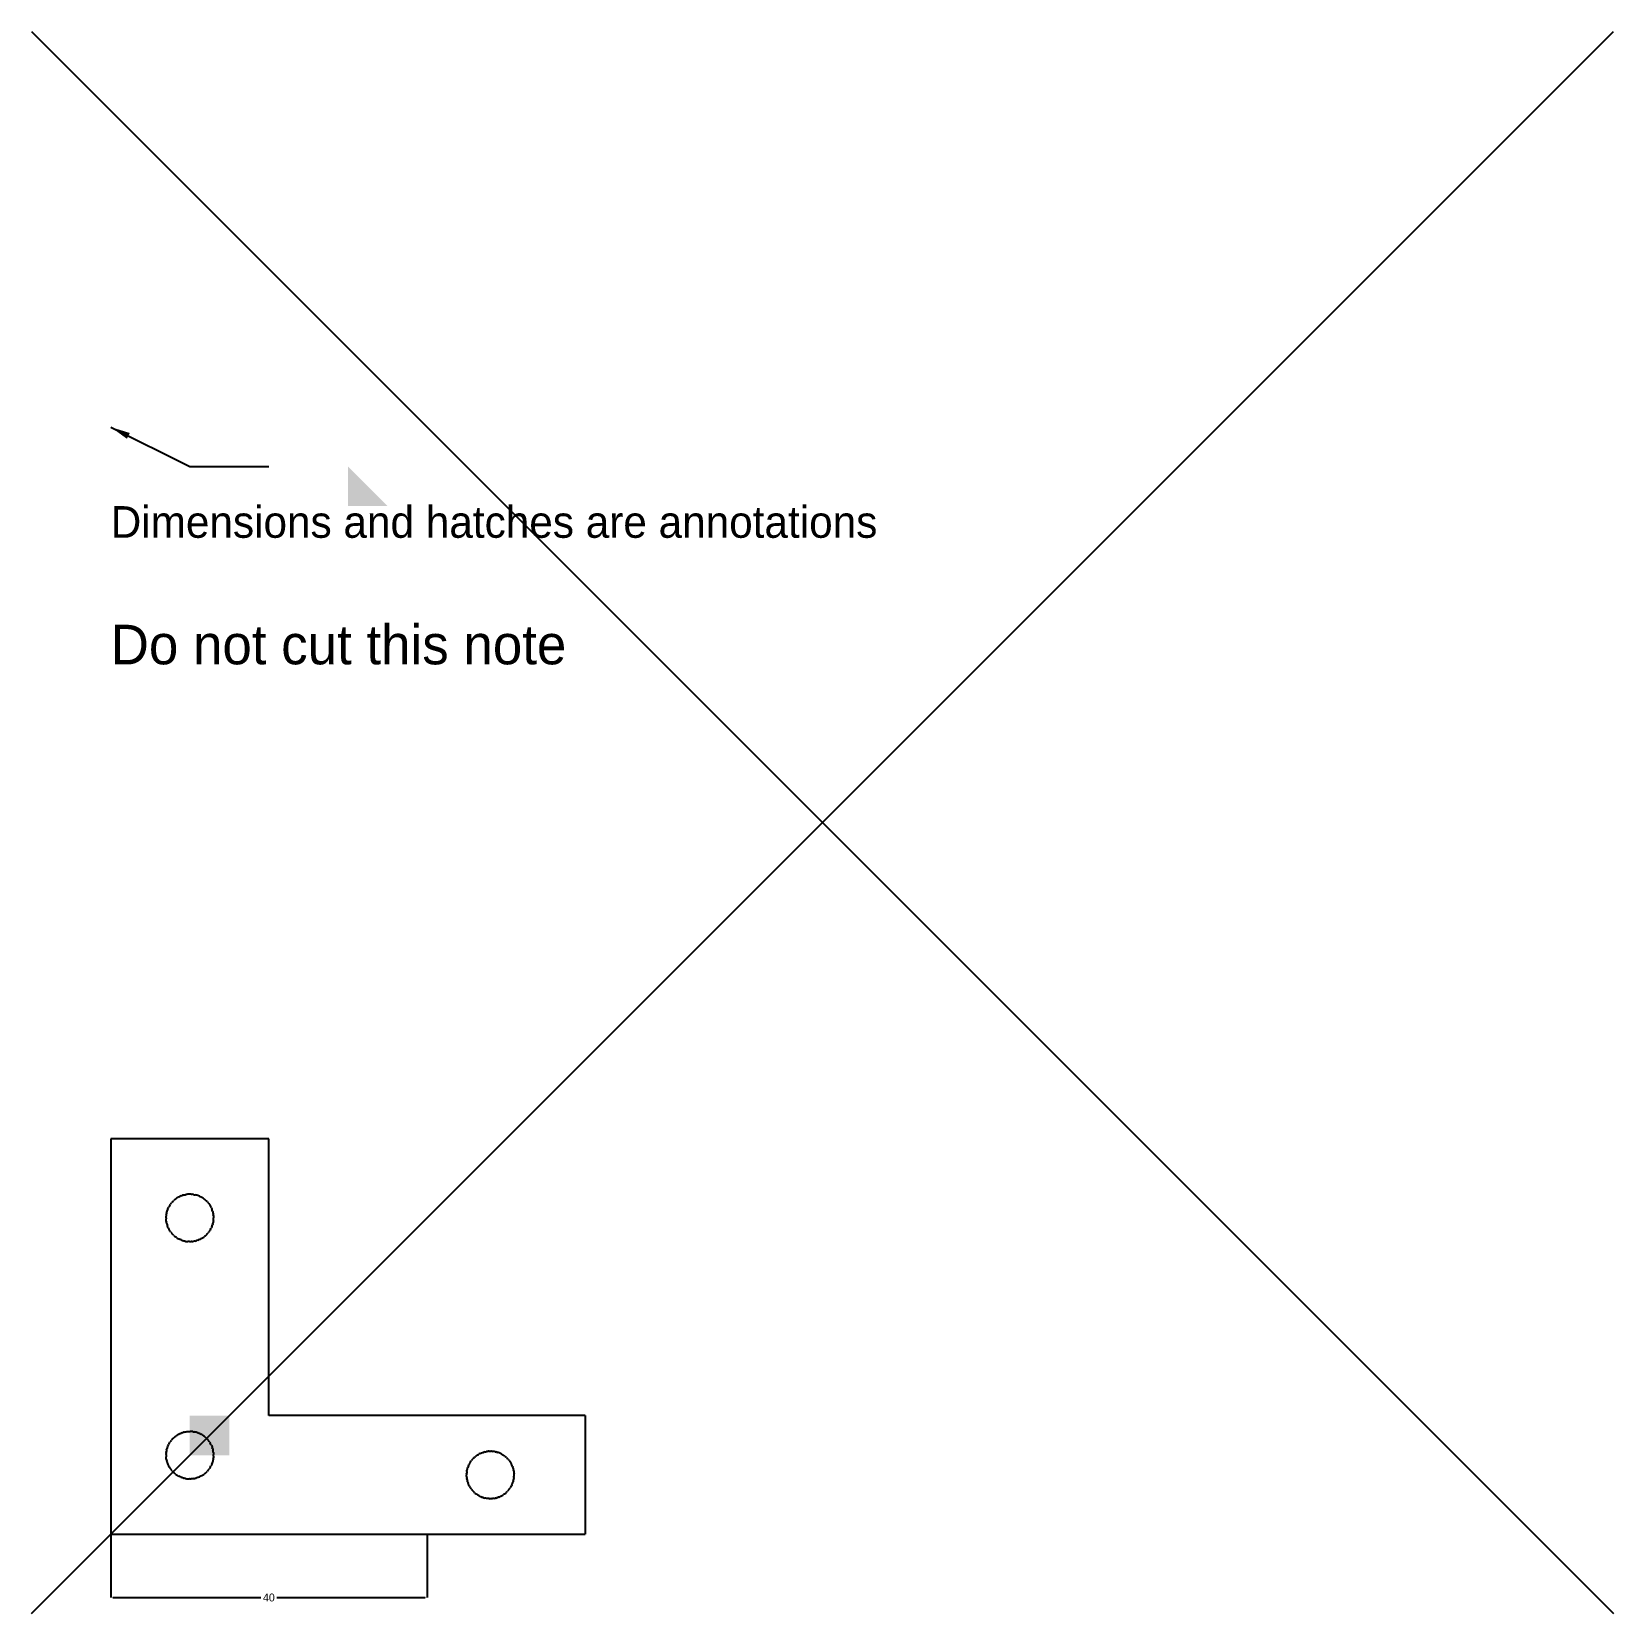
# Model space of a CAD drawing. Header units: millimetres. Extents: x 0 to 200, y 0 to 200.
import ezdxf

# ---------------------------------------------------------------- set-up
doc = ezdxf.new("R2010")
doc.units = ezdxf.units.MM
for name, color, linetype in [('ANNOTATION', 3, 'Continuous'), ('bend', 4, 'Continuous'), ('CUT', 7, 'Continuous'), ('extent', 6, 'Continuous')]:
    doc.layers.add(name, color=color, linetype=linetype)
doc.dimstyles.get("Standard").update_dxf_attribs({"dimtxt": 2.5, "dimasz": 2.5, "dimexe": 1.25, "dimexo": 0.625, "dimtad": 1, "dimcen": 2.5, "dimazin": 3, "dimtfac": 1, "dimtmove": 0, "dimatfit": 3})

# ---------------------------------------------------------------- blocks, each defined once
blk = doc.blocks.new('_CLOSEDFILLED')
at = {"color": 0, "linetype": 'BYBLOCK'}
blk.add_solid([(-1, 0.16), (0, 0), (-1, -0.16)], dxfattribs=at)
blk = doc.blocks.new('*D1')
for p, q in [((10, 10), (10, 2)), ((50, 10), (50, 2)), ((10.25, 2), (29, 2)), ((31, 2), (49.75, 2))]:
    blk.add_line(p, q)
at = {"layer": 'Defpoints'}
for p in [(10, 10), (50, 10), (10, 2)]:
    blk.add_point(p, dxfattribs=at)
at = {"layer": 'ANNOTATION', "xscale": 0.25, "yscale": 0.25, "rotation": 180}
blk.add_blockref('_CLOSEDFILLED', (10, 2), dxfattribs=at)
at = {"layer": 'ANNOTATION', "xscale": 0.25, "yscale": 0.25}
blk.add_blockref('_CLOSEDFILLED', (50, 2), dxfattribs=at)
at = {"layer": 'ANNOTATION', "insert": (30, 2), "char_height": 1, "attachment_point": 5}
blk.add_mtext('40', dxfattribs=at)

msp = doc.modelspace()

# ---------------------------------------------------------------- hatches: boundary and pattern name
at = {"layer": 'ANNOTATION'}
msp.add_hatch(color=3, dxfattribs=at).paths.add_polyline_path([(20, 20), (25, 20), (25, 25), (20, 25)])

# ---------------------------------------------------------------- linework, layer by layer
msp.add_solid([(40, 140), (45, 140), (40, 145)], dxfattribs=at)
at = {"layer": 'bend'}
msp.add_line((0, 0), (200, 200), dxfattribs=at)
at = {"layer": 'CUT'}
for p, q in [((10, 60), (10, 10)), ((30, 60), (10, 60)), ((30, 25), (30, 60)), ((17.822, 52.063), (17.749, 51.983)), ((17.822, 52.063), (17.898, 52.14)), ((17.898, 52.14), (17.977, 52.215)), ((18.058, 52.286), (17.977, 52.215)), ((18.058, 52.286), (18.142, 52.355)), ((18.142, 52.355), (18.228, 52.421)), ((18.228, 52.421), (18.316, 52.483)), ((18.407, 52.542), (18.316, 52.483)), ((18.5, 52.598), (18.407, 52.542)), ((18.5, 52.598), (18.595, 52.651)), ((18.595, 52.651), (18.691, 52.7)), ((18.691, 52.7), (18.79, 52.745)), ((18.89, 52.787), (18.79, 52.745)), ((18.89, 52.787), (18.991, 52.825)), ((18.991, 52.825), (19.094, 52.86)), ((19.197, 52.891), (19.094, 52.86)), ((19.197, 52.891), (19.302, 52.918)), ((19.302, 52.918), (19.408, 52.941)), ((19.408, 52.941), (19.515, 52.96)), ((19.622, 52.976), (19.515, 52.96)), ((19.73, 52.988), (19.622, 52.976)), ((19.838, 52.996), (19.73, 52.988)), ((19.946, 53), (19.838, 52.996)), ((20.054, 53), (19.946, 53)), ((20.162, 52.996), (20.054, 53)), ((20.162, 52.996), (20.27, 52.988)), ((20.378, 52.976), (20.27, 52.988)), ((20.485, 52.96), (20.378, 52.976)), ((20.485, 52.96), (20.592, 52.941)), ((20.592, 52.941), (20.698, 52.918)), ((20.803, 52.891), (20.698, 52.918)), ((20.906, 52.86), (20.803, 52.891)), ((21.009, 52.825), (20.906, 52.86)), ((21.11, 52.787), (21.009, 52.825)), ((21.21, 52.745), (21.11, 52.787)), ((21.21, 52.745), (21.309, 52.7)), ((21.309, 52.7), (21.405, 52.651)), ((21.405, 52.651), (21.5, 52.598)), ((21.593, 52.542), (21.5, 52.598)), ((21.684, 52.483), (21.593, 52.542)), ((21.772, 52.421), (21.684, 52.483)), ((21.772, 52.421), (21.858, 52.355)), ((21.942, 52.286), (21.858, 52.355)), ((22.023, 52.215), (21.942, 52.286)), ((22.102, 52.14), (22.023, 52.215)), ((22.178, 52.063), (22.102, 52.14)), ((22.178, 52.063), (22.251, 51.983)), ((17, 50), (17.002, 50.108)), ((17, 50), (17.002, 49.892)), ((17.002, 50.108), (17.008, 50.216)), ((17.018, 50.324), (17.008, 50.216)), ((17.031, 50.432), (17.018, 50.324)), ((17.031, 50.432), (17.049, 50.539)), ((17.07, 50.645), (17.049, 50.539)), ((17.07, 50.645), (17.095, 50.75)), ((17.095, 50.75), (17.124, 50.855)), ((17.124, 50.855), (17.157, 50.958)), ((17.193, 51.06), (17.157, 50.958)), ((17.234, 51.161), (17.193, 51.06)), ((17.234, 51.161), (17.277, 51.26)), ((17.325, 51.357), (17.277, 51.26)), ((17.375, 51.453), (17.325, 51.357)), ((17.429, 51.547), (17.375, 51.453)), ((17.487, 51.638), (17.429, 51.547)), ((17.487, 51.638), (17.548, 51.728)), ((17.612, 51.816), (17.548, 51.728)), ((17.612, 51.816), (17.679, 51.901)), ((17.749, 51.983), (17.679, 51.901)), ((22.251, 51.983), (22.321, 51.901)), ((22.321, 51.901), (22.388, 51.816)), ((22.388, 51.816), (22.452, 51.728)), ((22.452, 51.728), (22.513, 51.638)), ((22.513, 51.638), (22.571, 51.547)), ((22.571, 51.547), (22.625, 51.453)), ((22.625, 51.453), (22.675, 51.357)), ((22.723, 51.26), (22.675, 51.357)), ((22.723, 51.26), (22.766, 51.161)), ((22.807, 51.06), (22.766, 51.161)), ((22.843, 50.958), (22.807, 51.06)), ((22.876, 50.855), (22.843, 50.958)), ((22.876, 50.855), (22.905, 50.75)), ((22.905, 50.75), (22.93, 50.645)), ((22.93, 50.645), (22.951, 50.539)), ((22.951, 50.539), (22.969, 50.432)), ((22.982, 50.324), (22.969, 50.432)), ((22.982, 50.324), (22.992, 50.216)), ((22.992, 50.216), (22.998, 50.108)), ((22.998, 50.108), (23, 50)), ((22.998, 49.892), (23, 50)), ((17.008, 49.784), (17.002, 49.892)), ((17.018, 49.676), (17.008, 49.784)), ((17.031, 49.568), (17.018, 49.676)), ((17.031, 49.568), (17.049, 49.461)), ((17.07, 49.355), (17.049, 49.461)), ((17.07, 49.355), (17.095, 49.25)), ((17.095, 49.25), (17.124, 49.145)), ((17.124, 49.145), (17.157, 49.042)), ((17.157, 49.042), (17.193, 48.94)), ((17.234, 48.839), (17.193, 48.94)), ((17.277, 48.74), (17.234, 48.839)), ((17.277, 48.74), (17.325, 48.643)), ((17.375, 48.547), (17.325, 48.643)), ((17.429, 48.453), (17.375, 48.547)), ((17.487, 48.362), (17.429, 48.453)), ((17.548, 48.272), (17.487, 48.362)), ((17.612, 48.184), (17.548, 48.272)), ((17.612, 48.184), (17.679, 48.099)), ((17.749, 48.017), (17.679, 48.099)), ((17.822, 47.937), (17.749, 48.017)), ((22.178, 47.937), (22.251, 48.017)), ((22.251, 48.017), (22.321, 48.099)), ((22.388, 48.184), (22.321, 48.099)), ((22.388, 48.184), (22.452, 48.272)), ((22.513, 48.362), (22.452, 48.272)), ((22.513, 48.362), (22.571, 48.453)), ((22.625, 48.547), (22.571, 48.453)), ((22.625, 48.547), (22.675, 48.643)), ((22.675, 48.643), (22.723, 48.74)), ((22.766, 48.839), (22.723, 48.74)), ((22.766, 48.839), (22.807, 48.94)), ((22.807, 48.94), (22.843, 49.042)), ((22.843, 49.042), (22.876, 49.145)), ((22.905, 49.25), (22.876, 49.145)), ((22.905, 49.25), (22.93, 49.355)), ((22.951, 49.461), (22.93, 49.355)), ((22.969, 49.568), (22.951, 49.461)), ((22.982, 49.676), (22.969, 49.568)), ((22.982, 49.676), (22.992, 49.784)), ((22.992, 49.784), (22.998, 49.892)), ((17.898, 47.86), (17.822, 47.937)), ((17.977, 47.785), (17.898, 47.86)), ((17.977, 47.785), (18.058, 47.714)), ((18.058, 47.714), (18.142, 47.645)), ((18.228, 47.579), (18.142, 47.645)), ((18.316, 47.517), (18.228, 47.579)), ((18.316, 47.517), (18.407, 47.458)), ((18.407, 47.458), (18.5, 47.402)), ((18.5, 47.402), (18.595, 47.349)), ((18.595, 47.349), (18.691, 47.3)), ((18.79, 47.255), (18.691, 47.3)), ((18.89, 47.213), (18.79, 47.255)), ((18.89, 47.213), (18.991, 47.175)), ((18.991, 47.175), (19.094, 47.14)), ((19.094, 47.14), (19.197, 47.109)), ((19.302, 47.082), (19.197, 47.109)), ((19.408, 47.059), (19.302, 47.082)), ((19.408, 47.059), (19.515, 47.04)), ((19.515, 47.04), (19.622, 47.024)), ((19.622, 47.024), (19.73, 47.012)), ((19.838, 47.004), (19.73, 47.012)), ((19.946, 47), (19.838, 47.004)), ((19.946, 47), (20.054, 47)), ((20.054, 47), (20.162, 47.004)), ((20.27, 47.012), (20.162, 47.004)), ((20.27, 47.012), (20.378, 47.024)), ((20.485, 47.04), (20.378, 47.024)), ((20.592, 47.059), (20.485, 47.04)), ((20.698, 47.082), (20.592, 47.059)), ((20.698, 47.082), (20.803, 47.109)), ((20.906, 47.14), (20.803, 47.109)), ((21.009, 47.175), (20.906, 47.14)), ((21.009, 47.175), (21.11, 47.213)), ((21.21, 47.255), (21.11, 47.213)), ((21.21, 47.255), (21.309, 47.3)), ((21.309, 47.3), (21.405, 47.349)), ((21.5, 47.402), (21.405, 47.349)), ((21.593, 47.458), (21.5, 47.402)), ((21.684, 47.517), (21.593, 47.458)), ((21.684, 47.517), (21.772, 47.579)), ((21.772, 47.579), (21.858, 47.645)), ((21.942, 47.714), (21.858, 47.645)), ((22.023, 47.785), (21.942, 47.714)), ((22.102, 47.86), (22.023, 47.785)), ((22.102, 47.86), (22.178, 47.937)), ((70, 25), (30, 25)), ((70, 25), (70, 10)), ((17.749, 21.983), (17.822, 22.063)), ((17.822, 22.063), (17.898, 22.14)), ((17.898, 22.14), (17.977, 22.215)), ((18.058, 22.286), (17.977, 22.215)), ((18.058, 22.286), (18.142, 22.355)), ((18.142, 22.355), (18.228, 22.421)), ((18.316, 22.483), (18.228, 22.421)), ((18.316, 22.483), (18.407, 22.542)), ((18.407, 22.542), (18.5, 22.598)), ((18.5, 22.598), (18.595, 22.651)), ((18.691, 22.7), (18.595, 22.651)), ((18.691, 22.7), (18.79, 22.745)), ((18.79, 22.745), (18.89, 22.787)), ((18.991, 22.825), (18.89, 22.787)), ((18.991, 22.825), (19.094, 22.86)), ((19.094, 22.86), (19.197, 22.891)), ((19.302, 22.918), (19.197, 22.891)), ((19.302, 22.918), (19.408, 22.941)), ((19.408, 22.941), (19.515, 22.96)), ((19.515, 22.96), (19.622, 22.976)), ((19.622, 22.976), (19.73, 22.988)), ((19.73, 22.988), (19.838, 22.996)), ((19.838, 22.996), (19.946, 23)), ((19.946, 23), (20.054, 23)), ((20.162, 22.996), (20.054, 23)), ((20.27, 22.988), (20.162, 22.996)), ((20.378, 22.976), (20.27, 22.988)), ((20.378, 22.976), (20.485, 22.96)), ((20.485, 22.96), (20.592, 22.941)), ((20.698, 22.918), (20.592, 22.941)), ((20.803, 22.891), (20.698, 22.918)), ((20.906, 22.86), (20.803, 22.891)), ((21.009, 22.825), (20.906, 22.86)), ((21.009, 22.825), (21.11, 22.787)), ((21.21, 22.745), (21.11, 22.787)), ((21.309, 22.7), (21.21, 22.745)), ((21.309, 22.7), (21.405, 22.651)), ((21.5, 22.598), (21.405, 22.651)), ((21.5, 22.598), (21.593, 22.542)), ((21.684, 22.483), (21.593, 22.542)), ((21.772, 22.421), (21.684, 22.483)), ((21.858, 22.355), (21.772, 22.421)), ((21.942, 22.286), (21.858, 22.355)), ((22.023, 22.215), (21.942, 22.286)), ((22.023, 22.215), (22.102, 22.14)), ((22.178, 22.063), (22.102, 22.14)), ((22.178, 22.063), (22.251, 21.983)), ((17.002, 20.108), (17, 20)), ((17, 20), (17.002, 19.892)), ((17.002, 20.108), (17.008, 20.216)), ((17.018, 20.324), (17.008, 20.216)), ((17.018, 20.324), (17.031, 20.432)), ((17.049, 20.539), (17.031, 20.432)), ((17.07, 20.645), (17.049, 20.539)), ((17.07, 20.645), (17.095, 20.75)), ((17.095, 20.75), (17.124, 20.855)), ((17.157, 20.958), (17.124, 20.855)), ((17.193, 21.06), (17.157, 20.958)), ((17.193, 21.06), (17.234, 21.161)), ((17.277, 21.26), (17.234, 21.161)), ((17.277, 21.26), (17.325, 21.357)), ((17.375, 21.453), (17.325, 21.357)), ((17.375, 21.453), (17.429, 21.547)), ((17.429, 21.547), (17.487, 21.638)), ((17.548, 21.728), (17.487, 21.638)), ((17.612, 21.816), (17.548, 21.728)), ((17.612, 21.816), (17.679, 21.901)), ((17.749, 21.983), (17.679, 21.901)), ((22.321, 21.901), (22.251, 21.983)), ((22.388, 21.816), (22.321, 21.901)), ((22.452, 21.728), (22.388, 21.816)), ((22.513, 21.638), (22.452, 21.728)), ((22.513, 21.638), (22.571, 21.547)), ((22.625, 21.453), (22.571, 21.547)), ((22.675, 21.357), (22.625, 21.453)), ((22.723, 21.26), (22.675, 21.357)), ((22.723, 21.26), (22.766, 21.161)), ((22.766, 21.161), (22.807, 21.06)), ((22.807, 21.06), (22.843, 20.958)), ((22.876, 20.855), (22.843, 20.958)), ((22.876, 20.855), (22.905, 20.75)), ((22.905, 20.75), (22.93, 20.645)), ((22.951, 20.539), (22.93, 20.645)), ((22.969, 20.432), (22.951, 20.539)), ((22.982, 20.324), (22.969, 20.432)), ((22.982, 20.324), (22.992, 20.216)), ((22.992, 20.216), (22.998, 20.108)), ((23, 20), (22.998, 20.108)), ((22.998, 19.892), (23, 20)), ((56.407, 20.042), (56.316, 19.983)), ((56.407, 20.042), (56.5, 20.098)), ((56.5, 20.098), (56.595, 20.151)), ((56.691, 20.2), (56.595, 20.151)), ((56.691, 20.2), (56.79, 20.245)), ((56.79, 20.245), (56.89, 20.287)), ((56.89, 20.287), (56.991, 20.325)), ((56.991, 20.325), (57.094, 20.36)), ((57.094, 20.36), (57.197, 20.391)), ((57.302, 20.418), (57.197, 20.391)), ((57.302, 20.418), (57.408, 20.441)), ((57.408, 20.441), (57.515, 20.46)), ((57.622, 20.476), (57.515, 20.46)), ((57.622, 20.476), (57.73, 20.488)), ((57.838, 20.496), (57.73, 20.488)), ((57.838, 20.496), (57.946, 20.5)), ((57.946, 20.5), (58.054, 20.5)), ((58.162, 20.496), (58.054, 20.5)), ((58.162, 20.496), (58.27, 20.488)), ((58.27, 20.488), (58.378, 20.476)), ((58.485, 20.46), (58.378, 20.476)), ((58.592, 20.441), (58.485, 20.46)), ((58.592, 20.441), (58.698, 20.418)), ((58.803, 20.391), (58.698, 20.418)), ((58.803, 20.391), (58.906, 20.36)), ((59.009, 20.325), (58.906, 20.36)), ((59.11, 20.287), (59.009, 20.325)), ((59.21, 20.245), (59.11, 20.287)), ((59.309, 20.2), (59.21, 20.245)), ((59.309, 20.2), (59.405, 20.151)), ((59.405, 20.151), (59.5, 20.098)), ((59.5, 20.098), (59.593, 20.042)), ((59.593, 20.042), (59.684, 19.983)), ((17.002, 19.892), (17.008, 19.784)), ((17.018, 19.676), (17.008, 19.784)), ((17.031, 19.568), (17.018, 19.676)), ((17.049, 19.461), (17.031, 19.568)), ((17.049, 19.461), (17.07, 19.355)), ((17.07, 19.355), (17.095, 19.25)), ((17.124, 19.145), (17.095, 19.25)), ((17.124, 19.145), (17.157, 19.042)), ((17.157, 19.042), (17.193, 18.94)), ((17.193, 18.94), (17.234, 18.839)), ((17.234, 18.839), (17.277, 18.74)), ((17.277, 18.74), (17.325, 18.643)), ((17.325, 18.643), (17.375, 18.547)), ((17.375, 18.547), (17.429, 18.453)), ((17.429, 18.453), (17.487, 18.362)), ((17.487, 18.362), (17.548, 18.272)), ((17.548, 18.272), (17.612, 18.184)), ((17.612, 18.184), (17.679, 18.099)), ((17.749, 18.017), (17.679, 18.099)), ((17.749, 18.017), (17.822, 17.937)), ((22.251, 18.017), (22.178, 17.937)), ((22.251, 18.017), (22.321, 18.099)), ((22.321, 18.099), (22.388, 18.184)), ((22.388, 18.184), (22.452, 18.272)), ((22.513, 18.362), (22.452, 18.272)), ((22.571, 18.453), (22.513, 18.362)), ((22.571, 18.453), (22.625, 18.547)), ((22.625, 18.547), (22.675, 18.643)), ((22.723, 18.74), (22.675, 18.643)), ((22.766, 18.839), (22.723, 18.74)), ((22.766, 18.839), (22.807, 18.94)), ((22.843, 19.042), (22.807, 18.94)), ((22.876, 19.145), (22.843, 19.042)), ((22.905, 19.25), (22.876, 19.145)), ((22.93, 19.355), (22.905, 19.25)), ((22.951, 19.461), (22.93, 19.355)), ((22.969, 19.568), (22.951, 19.461)), ((22.969, 19.568), (22.982, 19.676)), ((22.992, 19.784), (22.982, 19.676)), ((22.998, 19.892), (22.992, 19.784)), ((55.031, 17.932), (55.049, 18.039)), ((55.049, 18.039), (55.07, 18.145)), ((55.07, 18.145), (55.095, 18.25)), ((55.095, 18.25), (55.124, 18.355)), ((55.124, 18.355), (55.157, 18.458)), ((55.193, 18.56), (55.157, 18.458)), ((55.234, 18.661), (55.193, 18.56)), ((55.234, 18.661), (55.277, 18.76)), ((55.325, 18.857), (55.277, 18.76)), ((55.375, 18.953), (55.325, 18.857)), ((55.375, 18.953), (55.429, 19.047)), ((55.429, 19.047), (55.487, 19.138)), ((55.487, 19.138), (55.548, 19.228)), ((55.548, 19.228), (55.612, 19.316)), ((55.679, 19.401), (55.612, 19.316)), ((55.749, 19.483), (55.679, 19.401)), ((55.749, 19.483), (55.822, 19.563)), ((55.898, 19.64), (55.822, 19.563)), ((55.898, 19.64), (55.977, 19.715)), ((55.977, 19.715), (56.058, 19.786)), ((56.058, 19.786), (56.142, 19.855)), ((56.228, 19.921), (56.142, 19.855)), ((56.316, 19.983), (56.228, 19.921)), ((59.772, 19.921), (59.684, 19.983)), ((59.858, 19.855), (59.772, 19.921)), ((59.858, 19.855), (59.942, 19.786)), ((60.023, 19.715), (59.942, 19.786)), ((60.023, 19.715), (60.102, 19.64)), ((60.102, 19.64), (60.178, 19.563)), ((60.251, 19.483), (60.178, 19.563)), ((60.251, 19.483), (60.321, 19.401)), ((60.388, 19.316), (60.321, 19.401)), ((60.388, 19.316), (60.452, 19.228)), ((60.452, 19.228), (60.513, 19.138)), ((60.513, 19.138), (60.571, 19.047)), ((60.571, 19.047), (60.625, 18.953)), ((60.675, 18.857), (60.625, 18.953)), ((60.723, 18.76), (60.675, 18.857)), ((60.766, 18.661), (60.723, 18.76)), ((60.807, 18.56), (60.766, 18.661)), ((60.807, 18.56), (60.843, 18.458)), ((60.876, 18.355), (60.843, 18.458)), ((60.876, 18.355), (60.905, 18.25)), ((60.905, 18.25), (60.93, 18.145)), ((60.951, 18.039), (60.93, 18.145)), ((60.951, 18.039), (60.969, 17.932)), ((17.898, 17.86), (17.822, 17.937)), ((17.898, 17.86), (17.977, 17.785)), ((18.058, 17.714), (17.977, 17.785)), ((18.058, 17.714), (18.142, 17.645)), ((18.228, 17.579), (18.142, 17.645)), ((18.228, 17.579), (18.316, 17.517)), ((18.316, 17.517), (18.407, 17.458)), ((18.5, 17.402), (18.407, 17.458)), ((18.5, 17.402), (18.595, 17.349)), ((18.691, 17.3), (18.595, 17.349)), ((18.79, 17.255), (18.691, 17.3)), ((18.89, 17.213), (18.79, 17.255)), ((18.89, 17.213), (18.991, 17.175)), ((19.094, 17.14), (18.991, 17.175)), ((19.197, 17.109), (19.094, 17.14)), ((19.197, 17.109), (19.302, 17.082)), ((19.408, 17.059), (19.302, 17.082)), ((19.408, 17.059), (19.515, 17.04)), ((19.515, 17.04), (19.622, 17.024)), ((19.622, 17.024), (19.73, 17.012)), ((19.73, 17.012), (19.838, 17.004)), ((19.838, 17.004), (19.946, 17)), ((20.054, 17), (19.946, 17)), ((20.054, 17), (20.162, 17.004)), ((20.27, 17.012), (20.162, 17.004)), ((20.378, 17.024), (20.27, 17.012)), ((20.485, 17.04), (20.378, 17.024)), ((20.485, 17.04), (20.592, 17.059)), ((20.592, 17.059), (20.698, 17.082)), ((20.698, 17.082), (20.803, 17.109)), ((20.906, 17.14), (20.803, 17.109)), ((21.009, 17.175), (20.906, 17.14)), ((21.11, 17.213), (21.009, 17.175)), ((21.11, 17.213), (21.21, 17.255)), ((21.309, 17.3), (21.21, 17.255)), ((21.405, 17.349), (21.309, 17.3)), ((21.5, 17.402), (21.405, 17.349)), ((21.5, 17.402), (21.593, 17.458)), ((21.593, 17.458), (21.684, 17.517)), ((21.684, 17.517), (21.772, 17.579)), ((21.858, 17.645), (21.772, 17.579)), ((21.858, 17.645), (21.942, 17.714)), ((21.942, 17.714), (22.023, 17.785)), ((22.102, 17.86), (22.023, 17.785)), ((22.102, 17.86), (22.178, 17.937)), ((55.002, 17.608), (55, 17.5)), ((55.002, 17.392), (55, 17.5)), ((55.002, 17.608), (55.008, 17.716)), ((55.008, 17.284), (55.002, 17.392)), ((55.018, 17.824), (55.008, 17.716)), ((55.018, 17.176), (55.008, 17.284)), ((55.031, 17.932), (55.018, 17.824)), ((55.018, 17.176), (55.031, 17.068)), ((55.049, 16.961), (55.031, 17.068)), ((55.049, 16.961), (55.07, 16.855)), ((55.07, 16.855), (55.095, 16.75)), ((55.124, 16.645), (55.095, 16.75)), ((55.124, 16.645), (55.157, 16.542)), ((55.157, 16.542), (55.193, 16.44)), ((55.234, 16.339), (55.193, 16.44)), ((55.277, 16.24), (55.234, 16.339)), ((55.325, 16.143), (55.277, 16.24)), ((55.325, 16.143), (55.375, 16.047)), ((55.375, 16.047), (55.429, 15.953)), ((60.571, 15.953), (60.625, 16.047)), ((60.625, 16.047), (60.675, 16.143)), ((60.723, 16.24), (60.675, 16.143)), ((60.723, 16.24), (60.766, 16.339)), ((60.766, 16.339), (60.807, 16.44)), ((60.807, 16.44), (60.843, 16.542)), ((60.843, 16.542), (60.876, 16.645)), ((60.905, 16.75), (60.876, 16.645)), ((60.905, 16.75), (60.93, 16.855)), ((60.93, 16.855), (60.951, 16.961)), ((60.951, 16.961), (60.969, 17.068)), ((60.969, 17.932), (60.982, 17.824)), ((60.982, 17.176), (60.969, 17.068)), ((60.982, 17.824), (60.992, 17.716)), ((60.982, 17.176), (60.992, 17.284)), ((60.992, 17.716), (60.998, 17.608)), ((60.992, 17.284), (60.998, 17.392)), ((61, 17.5), (60.998, 17.608)), ((60.998, 17.392), (61, 17.5)), ((55.487, 15.862), (55.429, 15.953)), ((55.487, 15.862), (55.548, 15.772)), ((55.612, 15.684), (55.548, 15.772)), ((55.612, 15.684), (55.679, 15.599)), ((55.749, 15.517), (55.679, 15.599)), ((55.822, 15.437), (55.749, 15.517)), ((55.898, 15.36), (55.822, 15.437)), ((55.977, 15.285), (55.898, 15.36)), ((56.058, 15.214), (55.977, 15.285)), ((56.058, 15.214), (56.142, 15.145)), ((56.142, 15.145), (56.228, 15.079)), ((56.316, 15.017), (56.228, 15.079)), ((56.407, 14.958), (56.316, 15.017)), ((56.5, 14.902), (56.407, 14.958)), ((56.595, 14.849), (56.5, 14.902)), ((56.595, 14.849), (56.691, 14.8)), ((56.79, 14.755), (56.691, 14.8)), ((56.89, 14.713), (56.79, 14.755)), ((56.89, 14.713), (56.991, 14.675)), ((57.094, 14.64), (56.991, 14.675)), ((57.094, 14.64), (57.197, 14.609)), ((57.197, 14.609), (57.302, 14.582)), ((57.408, 14.559), (57.302, 14.582)), ((57.515, 14.54), (57.408, 14.559)), ((57.622, 14.524), (57.515, 14.54)), ((57.73, 14.512), (57.622, 14.524)), ((57.838, 14.504), (57.73, 14.512)), ((57.838, 14.504), (57.946, 14.5)), ((58.054, 14.5), (57.946, 14.5)), ((58.162, 14.504), (58.054, 14.5)), ((58.162, 14.504), (58.27, 14.512)), ((58.378, 14.524), (58.27, 14.512)), ((58.485, 14.54), (58.378, 14.524)), ((58.485, 14.54), (58.592, 14.559)), ((58.698, 14.582), (58.592, 14.559)), ((58.698, 14.582), (58.803, 14.609)), ((58.906, 14.64), (58.803, 14.609)), ((58.906, 14.64), (59.009, 14.675)), ((59.11, 14.713), (59.009, 14.675)), ((59.11, 14.713), (59.21, 14.755)), ((59.21, 14.755), (59.309, 14.8)), ((59.309, 14.8), (59.405, 14.849)), ((59.405, 14.849), (59.5, 14.902)), ((59.5, 14.902), (59.593, 14.958)), ((59.593, 14.958), (59.684, 15.017)), ((59.772, 15.079), (59.684, 15.017)), ((59.772, 15.079), (59.858, 15.145)), ((59.858, 15.145), (59.942, 15.214)), ((59.942, 15.214), (60.023, 15.285)), ((60.023, 15.285), (60.102, 15.36)), ((60.102, 15.36), (60.178, 15.437)), ((60.251, 15.517), (60.178, 15.437)), ((60.251, 15.517), (60.321, 15.599)), ((60.321, 15.599), (60.388, 15.684)), ((60.388, 15.684), (60.452, 15.772)), ((60.452, 15.772), (60.513, 15.862)), ((60.571, 15.953), (60.513, 15.862)), ((10, 10), (70, 10))]:
    msp.add_line(p, q, dxfattribs=at)
at = {"layer": 'extent'}
msp.add_line((0, 200), (200, 0), dxfattribs=at)

# ---------------------------------------------------------------- texts
at = {"layer": 'ANNOTATION'}
msp.add_text('Do not cut this note', height=5, dxfattribs=at).set_placement((10, 120))
at = {"layer": 'ANNOTATION', "insert": (10, 140), "char_height": 4, "attachment_point": 1}
msp.add_mtext('Dimensions and hatches are annotations', dxfattribs=at)

# ---------------------------------------------------------------- dimensions: what is measured, and where the dimension line sits
at = {"layer": 'ANNOTATION'}
dim = msp.add_linear_dim(base=(10, 2), p1=(10, 10), p2=(50, 10), dimstyle='Standard', dxfattribs=at)
dim.commit()
dim.dimension.update_dxf_attribs({"geometry": '*D1', "text_midpoint": (30, 2)})

# ---------------------------------------------------------------- leaders
msp.add_leader([(10, 150), (20, 145), (30, 145)], dimstyle='Standard', dxfattribs=at)

doc.saveas('drawing.dxf')
